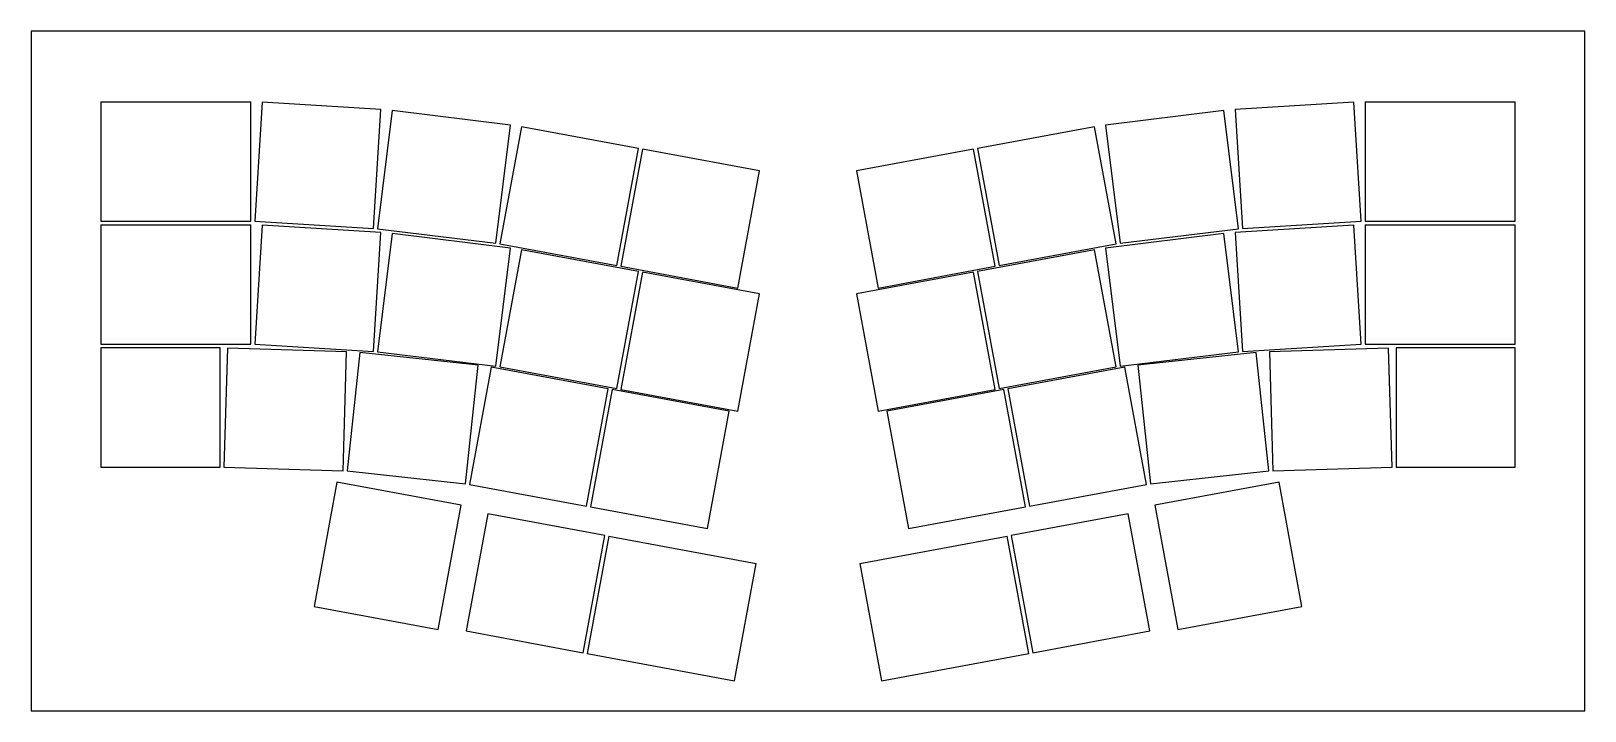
# Model space of a CAD drawing. Header units: millimetres. Extents: x -22 to 218, y -85 to 20.
import ezdxf

# ---------------------------------------------------------------- set-up
doc = ezdxf.new("R2010")
doc.units = ezdxf.units.MM

msp = doc.modelspace()

# ---------------------------------------------------------------- linework, layer by layer
for p, q in [((217.65, 20.13), (-22.35, 20.13)), ((-22.35, 20.13), (-22.35, -84.87)), ((217.65, -84.87), (217.65, 20.13)), ((-11.57, 9.2), (11.57, 9.2)), ((-11.57, 9.2), (-11.57, -9.2)), ((11.57, -9.2), (11.57, 9.2)), ((13.32, 9.15), (12.19, -9.22)), ((31.68, 8.02), (13.32, 9.15)), ((30.56, -10.34), (31.68, 8.02)), ((33.42, 7.86), (31.17, -10.4)), ((51.68, 5.62), (33.42, 7.86)), ((161.88, 7.86), (143.62, 5.62)), ((164.12, -10.4), (161.88, 7.86)), ((181.98, 9.15), (163.62, 8.02)), ((163.62, 8.02), (164.74, -10.34)), ((183.11, -9.22), (181.98, 9.15)), ((183.72, 9.2), (206.87, 9.2)), ((183.72, 9.2), (183.72, -9.2)), ((206.87, -9.2), (206.87, 9.2)), ((49.44, -12.64), (51.68, 5.62)), ((53.4, 5.36), (50.05, -12.74)), ((71.49, 2), (53.4, 5.36)), ((141.9, 5.36), (123.81, 2)), ((145.25, -12.74), (141.9, 5.36)), ((143.62, 5.62), (145.86, -12.64)), ((68.14, -16.09), (71.49, 2)), ((72.08, 1.89), (68.73, -16.2)), ((90.17, -1.46), (72.08, 1.89)), ((123.22, 1.89), (105.12, -1.46)), ((126.57, -16.2), (123.22, 1.89)), ((123.81, 2), (127.16, -16.09)), ((86.82, -19.55), (90.17, -1.46)), ((105.12, -1.46), (108.48, -19.55)), ((-11.57, -9.2), (11.57, -9.2)), ((12.19, -9.22), (30.56, -10.34)), ((164.74, -10.34), (183.11, -9.22)), ((183.72, -9.2), (206.87, -9.2)), ((-11.57, -9.8), (11.57, -9.8)), ((-11.57, -9.8), (-11.57, -28.2)), ((11.57, -28.2), (11.57, -9.8)), ((13.32, -9.85), (12.19, -28.22)), ((31.68, -10.98), (13.32, -9.85)), ((30.56, -29.34), (31.68, -10.98)), ((31.17, -10.4), (49.44, -12.64)), ((33.42, -11.14), (31.17, -29.4)), ((51.68, -13.38), (33.42, -11.14)), ((161.88, -11.14), (143.62, -13.38)), ((145.86, -12.64), (164.12, -10.4)), ((164.12, -29.4), (161.88, -11.14)), ((181.98, -9.85), (163.62, -10.98)), ((163.62, -10.98), (164.74, -29.34)), ((183.11, -28.22), (181.98, -9.85)), ((183.72, -9.8), (206.87, -9.8)), ((183.72, -9.8), (183.72, -28.2)), ((206.87, -28.2), (206.87, -9.8)), ((49.44, -31.64), (51.68, -13.38)), ((50.05, -12.74), (68.14, -16.09)), ((53.4, -13.64), (50.05, -31.74)), ((71.49, -17), (53.4, -13.64)), ((141.9, -13.64), (123.81, -17)), ((127.16, -16.09), (145.25, -12.74)), ((145.25, -31.74), (141.9, -13.64)), ((143.62, -13.38), (145.86, -31.64)), ((68.73, -16.2), (86.82, -19.55)), ((108.48, -19.55), (126.57, -16.2)), ((68.14, -35.09), (71.49, -17)), ((72.08, -17.11), (68.73, -35.2)), ((90.17, -20.46), (72.08, -17.11)), ((123.22, -17.11), (105.12, -20.46)), ((126.57, -35.2), (123.22, -17.11)), ((123.81, -17), (127.16, -35.09)), ((86.82, -38.55), (90.17, -20.46)), ((105.12, -20.46), (108.48, -38.55)), ((-11.57, -28.2), (11.57, -28.2)), ((6.83, -28.8), (-11.57, -28.8)), ((-11.57, -28.8), (-11.57, -47.2)), ((6.83, -47.2), (6.83, -28.8)), ((12.19, -28.22), (30.56, -29.34)), ((164.74, -29.34), (183.11, -28.22)), ((183.72, -28.2), (206.87, -28.2)), ((206.87, -28.8), (188.47, -28.8)), ((188.47, -28.8), (188.47, -47.2)), ((206.87, -47.2), (206.87, -28.8)), ((8, -28.82), (7.43, -47.21)), ((26.39, -29.38), (8, -28.82)), ((25.83, -47.77), (26.39, -29.38)), ((28.41, -29.52), (26.45, -47.81)), ((46.7, -31.48), (28.41, -29.52)), ((31.17, -29.4), (49.44, -31.64)), ((145.86, -31.64), (164.12, -29.4)), ((166.89, -29.52), (148.59, -31.48)), ((168.85, -47.81), (166.89, -29.52)), ((187.3, -28.82), (168.91, -29.38)), ((168.91, -29.38), (169.47, -47.77)), ((187.86, -47.21), (187.3, -28.82)), ((44.74, -49.78), (46.7, -31.48)), ((48.71, -31.78), (45.36, -49.87)), ((66.8, -35.13), (48.71, -31.78)), ((50.05, -31.74), (68.14, -35.09)), ((127.16, -35.09), (145.25, -31.74)), ((146.59, -31.78), (128.5, -35.13)), ((149.94, -49.87), (146.59, -31.78)), ((148.59, -31.48), (150.56, -49.78)), ((63.45, -53.22), (66.8, -35.13)), ((67.39, -35.24), (64.04, -53.33)), ((85.48, -38.59), (67.39, -35.24)), ((68.73, -35.2), (86.82, -38.55)), ((108.48, -38.55), (126.57, -35.2)), ((127.91, -35.24), (109.81, -38.59)), ((131.26, -53.33), (127.91, -35.24)), ((128.5, -35.13), (131.85, -53.22)), ((82.13, -56.68), (85.48, -38.59)), ((109.81, -38.59), (113.17, -56.68)), ((-11.57, -47.2), (6.83, -47.2)), ((7.43, -47.21), (25.83, -47.77)), ((26.45, -47.81), (44.74, -49.78)), ((150.56, -49.78), (168.85, -47.81)), ((169.47, -47.77), (187.86, -47.21)), ((188.47, -47.2), (206.87, -47.2)), ((24.9, -49.55), (21.35, -68.72)), ((44.07, -53.1), (24.9, -49.55)), ((45.36, -49.87), (63.45, -53.22)), ((131.85, -53.22), (149.94, -49.87)), ((170.4, -49.55), (151.22, -53.1)), ((173.95, -68.72), (170.4, -49.55)), ((40.52, -72.28), (44.07, -53.1)), ((48.2, -54.43), (44.85, -72.52)), ((66.29, -57.78), (48.2, -54.43)), ((64.04, -53.33), (82.13, -56.68)), ((113.17, -56.68), (131.26, -53.33)), ((147.1, -54.43), (129.01, -57.78)), ((150.45, -72.52), (147.1, -54.43)), ((151.22, -53.1), (154.78, -72.28)), ((62.94, -75.87), (66.29, -57.78)), ((66.88, -57.89), (63.53, -75.98)), ((66.88, -57.89), (89.65, -62.11)), ((105.65, -62.11), (128.42, -57.89)), ((131.77, -75.98), (128.42, -57.89)), ((129.01, -57.78), (132.36, -75.87)), ((86.29, -80.2), (89.65, -62.11)), ((105.65, -62.11), (109.01, -80.2)), ((21.35, -68.72), (40.52, -72.28)), ((154.78, -72.28), (173.95, -68.72)), ((44.85, -72.52), (62.94, -75.87)), ((132.36, -75.87), (150.45, -72.52)), ((63.53, -75.98), (86.29, -80.2)), ((109.01, -80.2), (131.77, -75.98)), ((-22.35, -84.87), (217.65, -84.87))]:
    msp.add_line(p, q)

doc.saveas('drawing.dxf')
